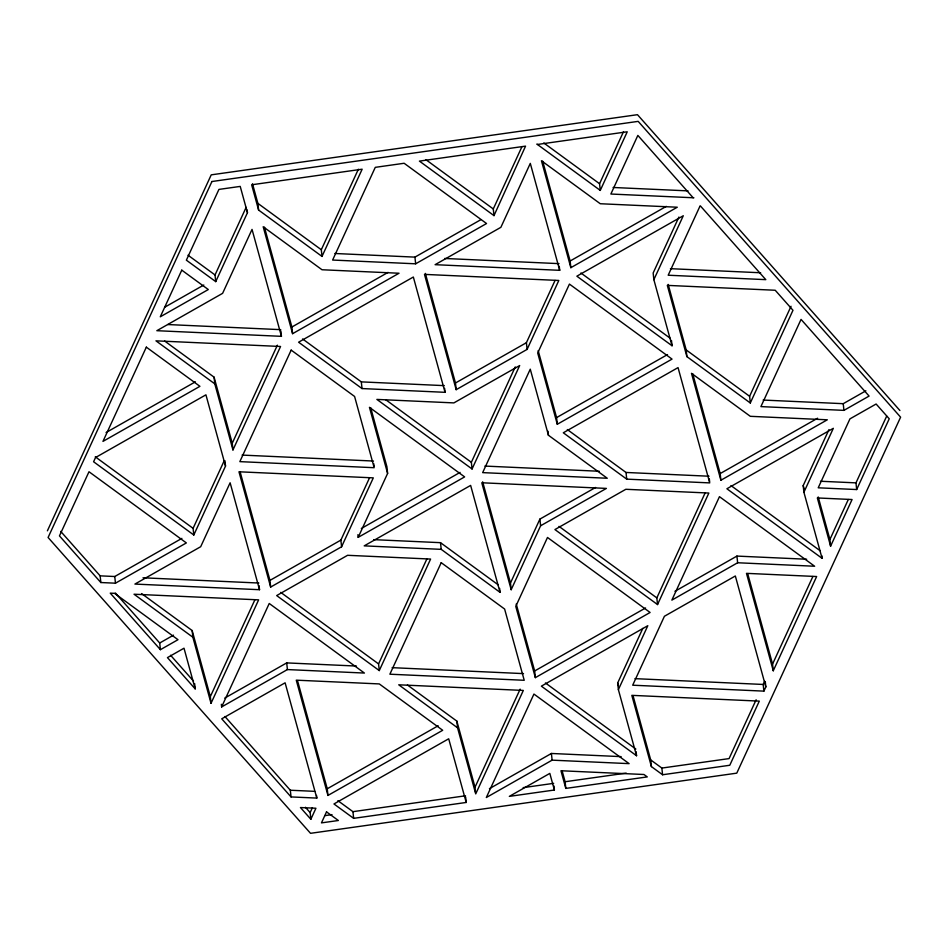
<?xml version="1.0" encoding="UTF-8"?>
<svg xmlns="http://www.w3.org/2000/svg" width="948" height="948" viewBox="0 0 948 948"><rect width="100%" height="100%" fill="white"/><g stroke="black" fill="none" stroke-linecap="round" stroke-linejoin="round"><path stroke-width="1.42" d="M47.4 530.821L211.226 174.847L637.471 114.684L899.901 410.508M215.729 281.627L247.452 212.708L240.223 186.412L218.929 189.41L186.365 260.167L215.729 281.627L215.03 274.956L246.136 207.351M193.807 535.004L225.517 466.084L205.929 394.83L95.523 457.54L93.591 461.759L193.807 535.004L193.096 528.332L224.214 460.728M232.959 449.933L214.781 383.845L155.958 340.842L280.561 346.482L232.959 449.933L232.248 443.249L277.385 345.179M322.012 256.422L362.16 169.194L251.647 184.789L258.603 210.065L322.012 256.422L321.313 249.739L358.368 169.23M211.025 703.309L192.859 637.222L134.024 594.218L258.638 599.859L211.025 703.309L210.326 696.626L254.846 599.894M221.631 706.935L269.232 603.485L364.423 673.056L287.41 669.572L221.631 706.935L221.346 704.269M341.576 546.783L373.299 477.863L238.967 471.784L270.654 587.061L341.576 546.783L340.877 540.111L369.542 477.816M493.991 215.623L525.559 146.134L419.419 161.113L493.991 215.623L493.28 208.939L521.957 146.644M387.614 473.419L369.447 407.332L464.627 476.903L358.19 537.35L387.614 473.419L386.914 466.736L370.68 407.676M310.849 819.262L315.933 808.241L300.457 807.542L310.849 819.262L310.15 812.59L312.402 807.684M379.283 670.58L430.605 559.059L347.584 555.303L276.674 595.581L379.283 670.58L378.572 663.908L426.813 559.095M472.057 468.987L519.67 365.549L453.891 402.9L376.877 399.416L472.057 468.987L471.357 462.316L515.25 366.923M527.1 349.397L558.822 280.466L424.491 274.387L456.178 389.675L527.1 349.397L526.401 342.714L555.066 280.418M536.852 144.049L600.274 190.406L599.563 183.722L623.476 131.772M600.274 190.406L627.244 131.784L537.421 144.463M539.91 519.089L540.609 525.773L511.185 589.703L510.474 583.02L539.91 519.089L595.569 487.473M678.91 217.056L653.16 273L653.859 279.672L672.037 345.759L576.858 276.188L683.283 215.741L653.859 279.672M475.588 792.552L475.019 787.207L520.156 689.137M618.38 689.646L647.804 625.704L541.367 686.162L636.546 755.734L618.38 689.646L617.681 682.963L642.815 628.358M657.533 604.563L708.855 493.043L625.834 489.286L554.924 529.565L657.533 604.563L656.834 597.892L705.063 493.079M750.306 402.983L792.978 310.28L775.215 290.254L667.309 285.372L686.897 356.626L750.306 402.983L749.607 396.3L791.035 306.287M803.904 492.249L833.328 428.318L726.891 488.765L822.082 558.336L803.904 492.249L803.205 485.566L828.955 429.622M756.137 699.778L729.071 758.59L661.87 768.07L650.707 759.917L633.074 695.796M763.898 691.128L765.83 686.921L735.34 575.993L664.418 616.271L632.695 685.203L763.898 691.128L763.187 684.456L764.645 681.292M773.272 670.769L746.479 573.35L816.643 576.526L773.272 670.769L772.561 664.086L812.886 576.479M830.602 546.178L817.342 497.949L852.074 499.525L830.602 546.178L829.903 539.495L848.306 499.513M856.672 489.547L889.236 418.791L876.118 404.014L849.941 418.874L818.219 487.805L856.672 489.547L855.973 482.864L886.688 416.113M164.644 307.259L203.808 285.016M106.081 432.537L195.395 381.819M292.588 333.684L263.189 226.75L322.012 269.753L399.025 273.237L292.588 333.684L291.889 327.013L388.064 272.384M334.834 253.495L414.94 257.121L480.79 219.723M415.639 263.805L486.549 223.527L404.132 163.269L375.278 167.346L332.618 260.048L415.639 263.805L414.94 257.121M570.838 267.68L541.438 160.745L600.274 203.737L677.275 207.221L570.838 267.68L570.139 260.996L666.314 206.368M60.696 531.378L100.144 575.851L114.755 576.514L181.874 538.393M456.178 389.675L455.478 382.992L526.401 342.714M115.455 583.186L186.365 542.92L88.993 471.737L59.463 535.893L100.843 582.534L115.455 583.186L114.755 576.514M160.413 649.676L110.264 593.14L114.578 593.341L177.999 639.699L160.413 649.676L159.714 643.005L173.52 635.16M270.654 587.061L269.955 580.389L340.877 540.111M361.33 528.486L460.076 472.4M557.294 424.266L537.706 353.023L569.428 284.092L672.037 359.102L557.294 424.266L556.583 417.594L667.51 354.588M224.723 698.107L286.711 662.901L356.448 666.053M540.609 525.773L606.388 488.41L481.785 482.769L511.185 589.703M720.883 480.245L691.483 373.322L750.306 416.314L827.32 419.798L720.883 480.245L720.184 473.573L817.638 418.222M763.128 400.056L843.234 403.682L865.868 390.825M843.933 410.366L869.091 396.074L801.048 319.393L760.912 406.609L843.933 410.366L843.234 403.682M327.949 795.443L296.262 680.166L379.283 683.923L442.692 730.28L327.949 795.443L327.25 788.772L438.166 725.765M535.359 677.642L515.771 606.4L547.494 537.469L650.103 612.479L535.359 677.642L534.66 670.971L645.576 607.964M674.952 591.291L736.928 556.085L806.677 559.237M737.639 562.756L671.859 600.12L719.461 496.669L814.64 566.24L737.639 562.756L736.928 556.085M489.417 788.677L551.404 753.47L621.153 756.634M552.115 760.154L486.324 797.517L533.937 694.066L629.116 763.638L552.115 760.154L551.404 753.47M324.974 815.612L332.013 814.628M337.891 800.669L352.94 811.666L465.515 795.787M523.166 787.646L553.679 783.344M562.128 770.854L565.115 781.733L626.213 773.106M466.215 802.458L448.7 738.788L333.957 803.963L353.651 818.349L466.215 802.458L465.646 797.114M554.39 790.016L509.337 796.379L549.816 773.39L554.39 790.016L553.964 786.01M565.814 788.404L647.271 776.91L643.976 774.504L560.955 770.748L565.814 788.404L565.115 781.733M662.569 774.753L729.782 765.261L759.301 701.117L631.818 695.346L651.406 766.588L662.569 774.753L661.87 768.07M613.107 187.479L688.035 190.88M693.889 197.788L610.868 194.032L637.85 135.41L693.142 197.753M444.648 258.472L559 263.639M670.437 268.687L760.652 272.763M559.699 270.322L435.096 264.682L500.876 227.319L530.299 163.388L559.699 270.322L559.273 266.317M167.867 324.548L280.738 329.655M281.438 336.339L156.835 330.698L222.614 293.335L252.038 229.404L281.438 336.339L280.881 330.994M302.59 338.957L361.318 381.878L444.339 385.635M445.039 392.318L413.34 277.029L298.596 342.204L362.018 388.561L445.039 392.318L444.612 388.313M242.096 455.087L373.476 461.036M484.89 466.072L599.231 471.251M567.295 429.539L626.012 472.459L709.033 476.216M820.482 481.252L855.973 482.864M626.723 479.143L709.744 482.899L678.045 367.611L563.302 432.786L626.723 479.143L626.012 472.459M373.666 539.649L440.512 542.671L498.162 584.809M441.211 549.354L364.198 545.87L470.635 485.412L500.034 592.346L441.211 549.354L440.512 542.671M143.006 577.794L258.816 583.032M259.515 589.703L134.912 584.075L200.692 546.712L230.115 482.781L259.515 589.703L259.088 585.698M392.128 667.665L523.509 673.613M634.947 678.65L763.187 684.456M224.937 716.522L290.337 790.241L314.677 791.343M316.81 798.086L285.111 682.809L221.737 718.809L291.036 796.924L316.81 798.086L316.525 795.419M543.832 142.982L599.563 183.722M425.818 159.631L493.28 208.939M580.911 272.988L670.141 338.211M668.174 284.4L686.198 349.942L749.607 396.3M730.955 485.566L820.186 550.788M252.488 183.734L257.892 203.382L321.313 249.739M548.442 435.262L607.265 478.254L482.662 472.625L530.264 369.175L548.442 435.262L548.015 431.257M188.012 255.202L215.03 274.956M385.694 399.701L471.357 462.316M559 526.377L656.834 597.892M164.668 341.043L214.082 377.162L232.248 443.249M545.432 682.963L635.847 749.05M95.274 456.817L193.096 528.332M280.738 592.393L378.572 663.908M407.439 685.001L456.853 721.12L475.019 787.207M457.552 727.803L398.729 684.8L523.332 690.44L475.73 793.891L457.552 727.803L456.853 721.12M141.56 593.567L192.148 630.538L210.326 696.626M115.348 592.986L159.714 643.005M170.569 655.246L193.522 681.114M305.422 807.258L310.15 812.59M195.181 688.876L167.452 657.616L184.007 648.207L195.181 688.876L194.624 683.532M818.207 496.942L829.903 539.495M803.205 485.566L804.366 489.784M692.739 373.761L720.184 473.573M747.723 573.73L772.561 664.086M542.706 161.196L570.139 260.996M538.18 350.618L556.583 417.594M617.681 682.963L618.452 685.771M425.356 273.403L455.478 382.992M482.651 481.797L510.474 583.02M516.245 603.995L534.66 670.971M264.445 227.2L291.889 327.013M240.223 472.223L269.955 580.389M297.506 680.605L327.25 788.772M821.798 555.67L822.082 558.336M765.273 681.576L765.83 686.921M709.317 478.882L709.602 481.56M686.198 349.942L686.897 356.626M671.468 340.415L672.037 345.759M650.707 759.917L651.406 766.588M636.132 751.728L636.546 755.734M499.62 588.341L500.034 592.346M373.749 463.702L374.033 466.38M361.318 381.878L362.018 388.561M357.906 534.684L358.19 537.35M352.94 811.666L353.651 818.349M257.892 203.382L258.603 210.065M247.167 210.029L247.452 212.708M286.711 662.901L287.41 669.572M290.337 790.241L291.036 796.924M224.96 460.74L225.517 466.084M214.082 377.162L214.781 383.845M192.148 630.538L192.859 637.222M100.144 575.851L100.843 582.534M211.925 181.518L48.099 537.492L209.603 719.733L310.529 833.316L736.774 773.153L900.6 417.179L638.182 121.368L211.925 181.518M146.336 347.146L102.965 441.389L199.921 386.322L146.336 347.146M181.767 270.144L160.295 316.798L208.299 289.543L181.767 270.144M291.166 350.108L239.844 461.64L374.176 467.708L354.588 396.465L291.166 350.108M326.527 811.867L321.455 822.888L338.353 820.506L326.527 811.867M441.211 562.685L389.877 674.206L524.22 680.285L504.62 609.043L441.211 562.685M699.908 206.297L668.186 275.228L765.794 279.648L700.454 205.989L699.908 206.297"/></g></svg>
